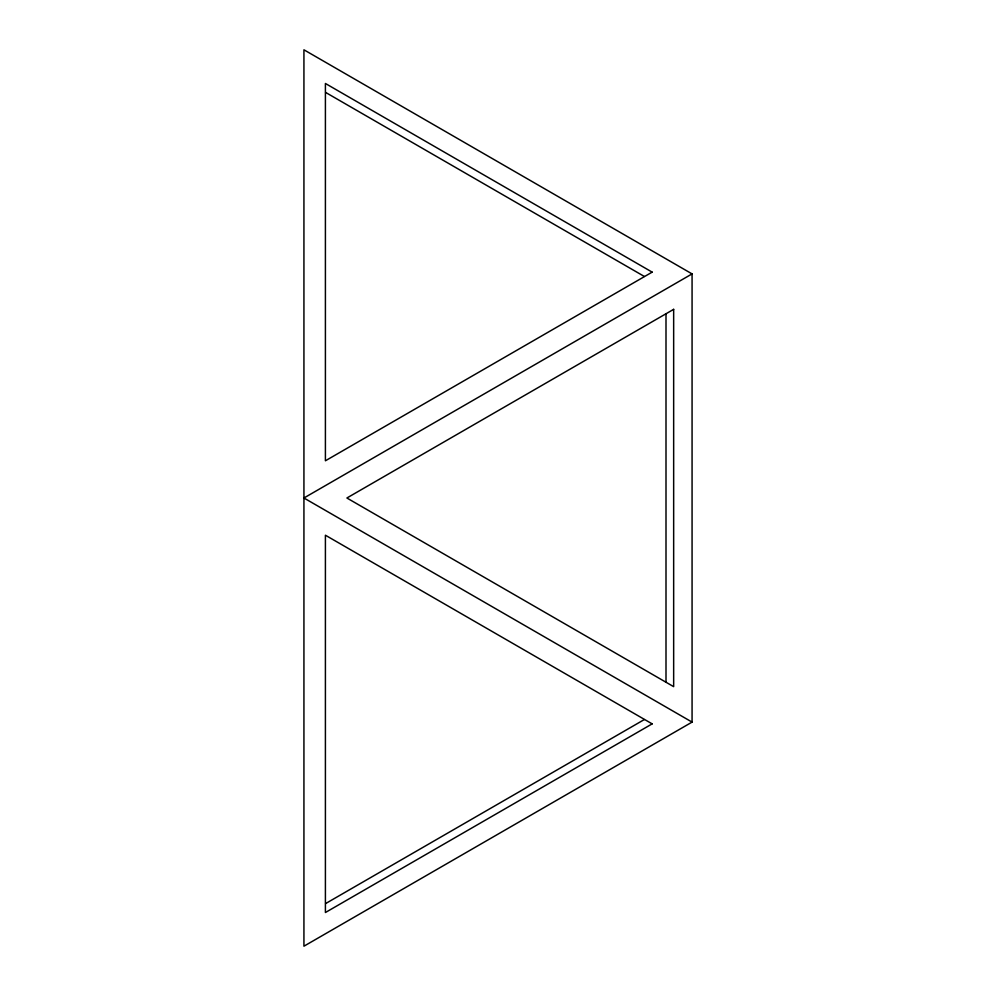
<?xml version="1.0" encoding="UTF-8"?>
<svg xmlns="http://www.w3.org/2000/svg" width="996" height="996" viewBox="0 0 996 996"><rect width="100%" height="100%" fill="white"/><g stroke="black" fill="none" stroke-linecap="round" stroke-linejoin="round"><path stroke-width="1.49" d="M692.071 273.9L303.929 498L692.071 722.1L303.929 946.2L303.929 49.8L692.071 273.9L692.071 722.1M325.617 903.571L644.312 719.56M325.617 92.429L644.312 276.44M666 314.001L666 681.999M652.168 272.132L325.406 460.787L325.406 83.477L652.168 272.132M673.657 309.345L346.894 498L673.657 686.655L673.657 309.345M652.168 723.868L325.406 912.523L325.406 535.213L652.168 723.868"/></g></svg>
